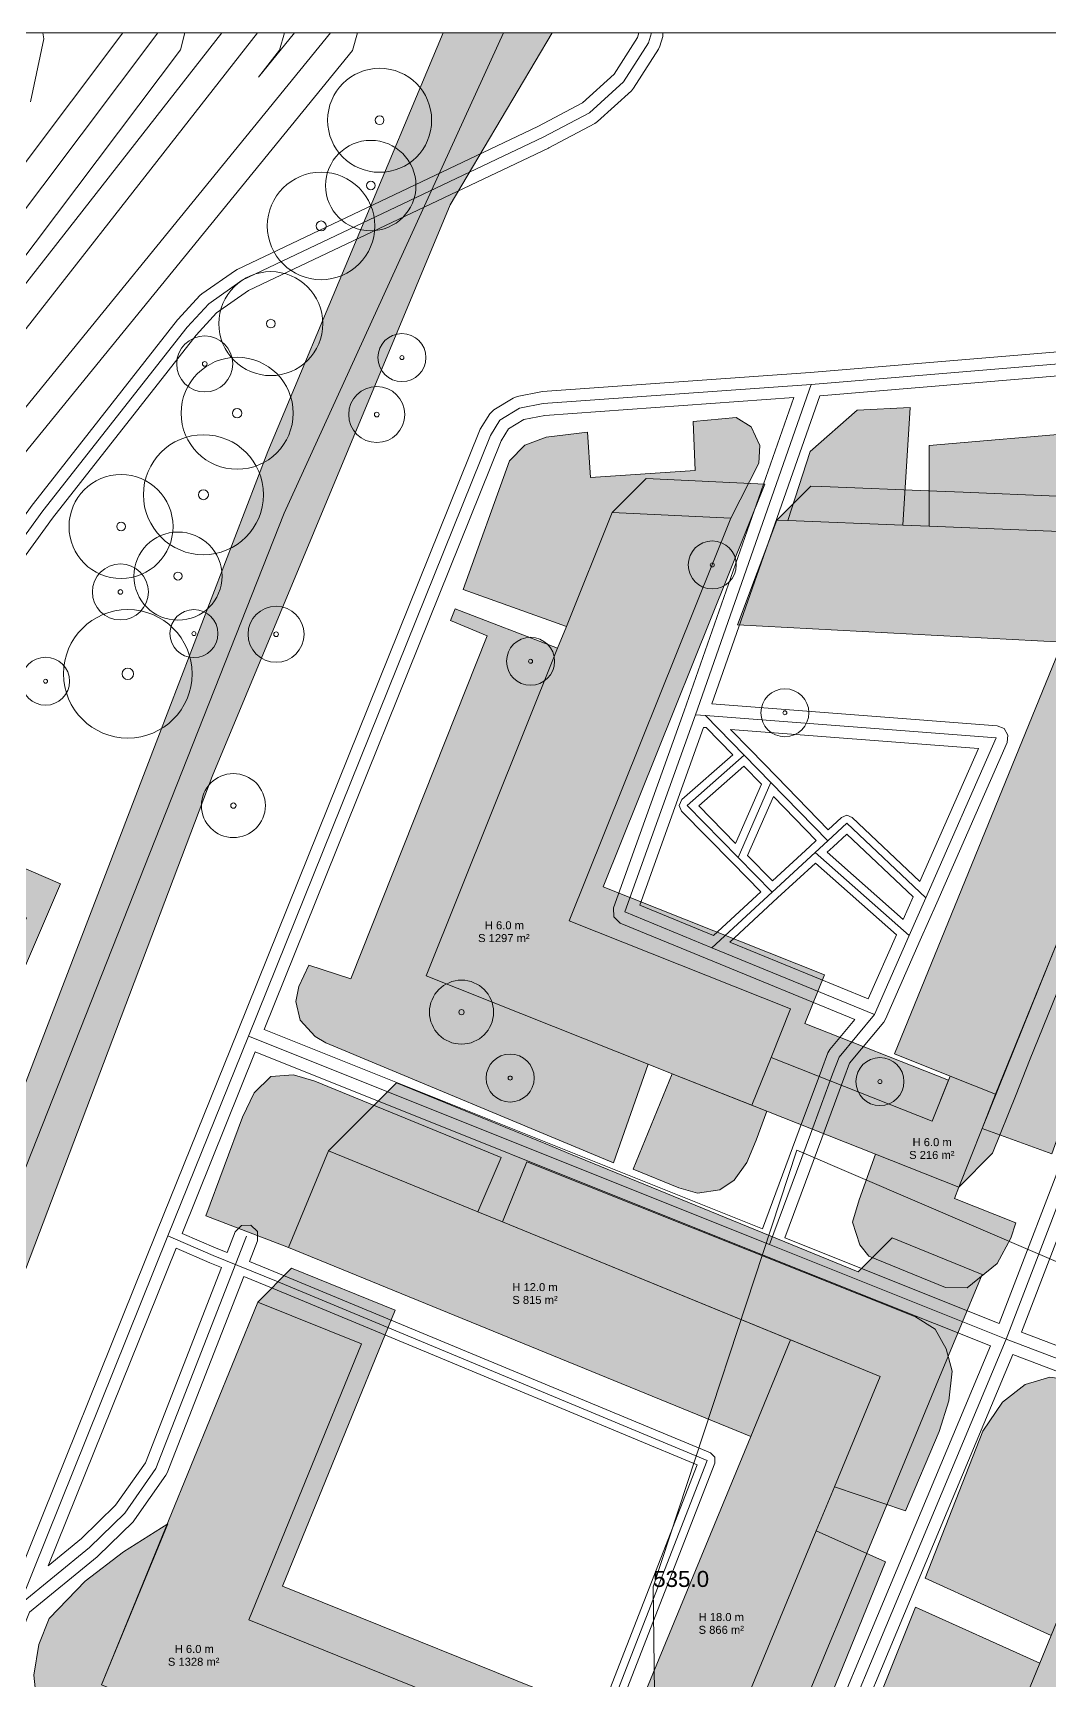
# Model space of a CAD drawing. Header units: metres. Extents: x -4 to 1086, y -7 to 929.
# Drawn here: x 339.7 to 466.7, y 720.5 to 926.4 of the extents above; entities that cross this region are included whole.
import ezdxf

# ---------------------------------------------------------------- set-up
doc = ezdxf.new("R2010")
doc.units = ezdxf.units.M
doc.header["$MEASUREMENT"] = 0
for name, color, linetype, lineweight, true_color in [('TPX_BUILDING_AREAS_TEXT', 7, 'CONTINUOUS', 0, 0x000000), ('TPX_BUILDING_HEIGHTS_TEXT', 7, 'CONTINUOUS', 0, 0x000000), ('TPX_BUILDINGS', 7, 'CONTINUOUS', 0, 0x000000), ('TPX_BUILDINGS_HATCH', 7, 'CONTINUOUS', 0, 0xf0f0f0), ('TPX_BUILDINGS_SHADOWS_HATCH', 7, 'CONTINUOUS', 0, 0x000000), ('TPX_BUILDINGS_SHADOWS_OUTLINES', 7, 'CONTINUOUS', 0, 0x000000), ('TPX_CONTOUR_LINES_5M', 7, 'CONTINUOUS', 0, 0x969696), ('TPX_CONTOUR_LINES_5M_TEXT', 7, 'CONTINUOUS', 0, 0x000000), ('TPX_FRAME_PROJECT', 7, 'CONTINUOUS', 0, 0x000000), ('TPX_ROADS_AXES', 7, 'CONTINUOUS', 0, 0x323232), ('TPX_ROADS_CONTOURS', 7, 'CONTINUOUS', 0, 0x646464), ('TPX_VEGETATION_GREEN_SPACES', 7, 'CONTINUOUS', 0, 0x58ba48), ('TPX_VEGETATION_GREEN_SPACES_HATCH', 7, 'CONTINUOUS', 0, 0x58ba48), ('TPX_VEGETATION_TREES_INDIVIDUAL', 7, 'CONTINUOUS', 0, 0x136734), ('TPX_WATERWAYS', 7, 'CONTINUOUS', 0, 0x7aafdf), ('TPX_WATERWAYS_HATCH', 7, 'CONTINUOUS', 0, 0x7aafdf)]:
    doc.layers.add(name, color=color, linetype=linetype, lineweight=lineweight, true_color=true_color)
doc.styles.add('TPX_TEXTE', font='arial.ttf')

# ---------------------------------------------------------------- blocks, each defined once
blk = doc.blocks.new('TREETR003_CR035')
at = {"layer": 'TPX_VEGETATION_TREES_INDIVIDUAL'}
for radius in [3.5, 0.292]:
    blk.add_circle((0, 0, 0.04), radius, dxfattribs=at)
blk = doc.blocks.new('TREETR003_CR030')
at = {"layer": 'TPX_VEGETATION_TREES_INDIVIDUAL'}
for radius in [3, 0.25]:
    blk.add_circle((0, 0, 0.04), radius, dxfattribs=at)
blk = doc.blocks.new('TREETR005_CR055')
at = {"layer": 'TPX_VEGETATION_TREES_INDIVIDUAL'}
for radius in [5.51, 0.5]:
    blk.add_circle((0, 0, 0.04), radius, dxfattribs=at)
blk = doc.blocks.new('TREETR006_CR075')
at = {"layer": 'TPX_VEGETATION_TREES_INDIVIDUAL'}
for radius in [7.5, 0.625]:
    blk.add_circle((0, 0, 0.04), radius, dxfattribs=at)
blk = doc.blocks.new('TREETR007_CR080')
at = {"layer": 'TPX_VEGETATION_TREES_INDIVIDUAL'}
for radius in [8.03, 0.708]:
    blk.add_circle((0, 0, 0.04), radius, dxfattribs=at)
blk = doc.blocks.new('TREETR005_CR057')
at = {"layer": 'TPX_VEGETATION_TREES_INDIVIDUAL'}
for radius in [5.65, 0.542]:
    blk.add_circle((0, 0, 0.04), radius, dxfattribs=at)
blk = doc.blocks.new('TREETR006_CR070')
at = {"layer": 'TPX_VEGETATION_TREES_INDIVIDUAL'}
for radius in [7, 0.583]:
    blk.add_circle((0, 0, 0.04), radius, dxfattribs=at)
blk = doc.blocks.new('TREETR006_CR067')
at = {"layer": 'TPX_VEGETATION_TREES_INDIVIDUAL'}
for radius in [6.72, 0.625]:
    blk.add_circle((0, 0, 0.04), radius, dxfattribs=at)
blk = doc.blocks.new('TREETR003_CR040')
at = {"layer": 'TPX_VEGETATION_TREES_INDIVIDUAL'}
for radius in [4, 0.333]:
    blk.add_circle((0, 0, 0.04), radius, dxfattribs=at)
blk = doc.blocks.new('TREETR005_CR065')
at = {"layer": 'TPX_VEGETATION_TREES_INDIVIDUAL'}
for radius in [6.5, 0.542]:
    blk.add_circle((0, 0, 0.04), radius, dxfattribs=at)

msp = doc.modelspace()

# ---------------------------------------------------------------- hatches: boundary and pattern name
at = {"layer": 'TPX_BUILDINGS_HATCH'}
for points in [[(405.25, 849.51), (388.81, 808.54), (416.56, 797.51), (419.56, 796.32), (429.52, 792.38), (431.92, 798.37), (434.35, 804.43), (406.69, 815.43), (426.9, 865.78), (412.05, 866.47), (406.34, 852.23), (405.25, 849.51)], [(432.63, 865.53), (427.71, 852.44), (468.34, 850.26), (447.34, 798.82), (454.32, 796), (459.99, 793.75), (467.44, 812.1), (468.62, 814.98), (486.64, 859.13), (475.11, 863.79), (451.7, 864.75), (448.38, 864.88), (434.02, 865.48), (432.63, 865.53)], [(431.92, 798.37), (429.52, 792.38), (431.4, 791.63), (444.97, 786.26), (455.37, 782.15), (458.3, 789.47), (459.99, 793.75), (454.32, 796), (452.07, 790.4), (431.92, 798.37)], [(376.61, 786.7), (371.62, 774.62), (429.4, 750.99), (434.34, 763.08), (398.37, 777.8), (395.27, 779.07), (376.61, 786.7)], [(367.77, 767.77), (348.26, 719.94), (377.35, 708.19), (382.14, 706.26), (400.24, 698.95), (405.68, 712.29), (366.65, 728.05), (380.73, 762.54), (367.77, 767.77)], [(429.4, 750.99), (406.98, 696.68), (418.13, 692.12), (426.59, 712.59), (427.87, 715.68), (437.58, 739.2), (439.84, 744.68), (445.56, 758.49), (434.34, 763.08), (429.4, 750.99)], [(459.27, 691.8), (453.48, 677.67), (466.61, 672.35), (470.51, 670.76), (487.9, 663.71), (490.13, 669.15), (493.24, 676.75), (461.54, 689.61), (462.28, 691.39), (467.03, 689.46), (488.63, 742.22), (475.67, 747.48), (466.93, 726.12), (465.51, 722.65), (453.79, 694.03), (459.27, 691.8)]]:
    msp.add_hatch(color=256, dxfattribs=at).paths.add_polyline_path(points)
at = {"layer": 'TPX_BUILDINGS_SHADOWS_HATCH'}
for points in [[(426.9, 865.78), (406.69, 815.43), (434.35, 804.43), (431.92, 798.37), (452.07, 790.4), (454.12, 795.51), (436.16, 802.61), (438.59, 808.68), (410.94, 819.67), (431.15, 870.02), (416.3, 870.72), (412.05, 866.47), (426.9, 865.78)], [(436.88, 869.78), (432.63, 865.53), (434.02, 865.48), (448.38, 864.88), (451.7, 864.75), (475.11, 863.79), (486.64, 859.13), (468.62, 814.98), (467.44, 812.1), (459.99, 793.75), (458.3, 789.47), (455.37, 782.15), (459.61, 786.4), (462.54, 793.72), (464.24, 797.99), (471.69, 816.34), (472.86, 819.22), (490.88, 863.37), (479.35, 868.03), (455.95, 869), (452.63, 869.13), (438.26, 869.72), (436.88, 869.78)], [(335.21, 807.23), (333.02, 802.11), (337.27, 806.35), (343.12, 820.08), (337.64, 822.42), (333.4, 818.18), (338.88, 815.83), (335.21, 807.23)], [(385.1, 795.18), (376.61, 786.7), (395.27, 779.07), (398.37, 777.8), (434.34, 763.08), (445.56, 758.49), (439.84, 744.68), (437.58, 739.2), (427.87, 715.68), (426.59, 712.59), (418.13, 692.12), (430.86, 704.85), (439.31, 725.32), (440.6, 728.41), (450.31, 751.92), (452.57, 757.41), (458.29, 771.22), (447.07, 775.81), (442.83, 771.56), (406.86, 786.28), (403.76, 787.56), (385.1, 795.18)], [(380.73, 762.54), (366.65, 728.05), (405.68, 712.29), (400.24, 698.95), (404.48, 703.19), (409.92, 716.53), (370.89, 732.29), (384.97, 766.78), (372.01, 772.02), (367.77, 767.77), (380.73, 762.54)]]:
    msp.add_hatch(color=256, dxfattribs=at).paths.add_polyline_path(points)
at = {"layer": 'TPX_VEGETATION_GREEN_SPACES_HATCH'}
for points in [[(490.61, 878.19), (451.68, 874.86), (451.7, 864.75), (475.11, 863.79), (486.64, 859.13), (468.62, 814.98), (476.11, 811.78), (502.67, 877.31), (502.69, 879.23), (501.37, 881.81), (499.06, 884.1), (496.7, 884.26), (490.54, 883.81), (490.61, 878.19)], [(436.8, 874.08), (434.02, 865.48), (448.38, 864.88), (449.31, 879.58), (442.69, 879.26), (436.8, 874.08)], [(399.23, 872.93), (393.46, 856.86), (406.34, 852.23), (412.05, 866.47), (426.9, 865.78), (430.41, 872.63), (430.54, 874.85), (429.44, 877.2), (427.55, 878.33), (422.18, 877.83), (422.46, 871.71), (409.38, 870.83), (408.98, 876.51), (403.84, 875.88), (401.15, 874.91), (399.23, 872.93)], [(372.89, 807.24), (372.54, 805.36), (373.08, 803.01), (374.96, 800.99), (376.29, 800.2), (412.24, 785.18), (416.56, 797.51), (388.81, 808.54), (405.25, 849.51), (392.46, 854.42), (391.88, 852.99), (396.45, 851.05), (379.39, 808.18), (374.15, 809.9), (372.89, 807.24)], [(467.44, 812.1), (458.3, 789.47), (467.01, 786.32), (475.19, 809.11), (467.44, 812.1)], [(365.89, 790.89), (361.29, 778.54), (371.62, 774.62), (376.61, 786.7), (395.27, 779.07), (398.2, 785.86), (374.92, 795.4), (372.23, 796.19), (369.41, 795.97), (367.33, 793.95), (365.89, 790.89)], [(419.56, 796.32), (414.7, 784.38), (420.38, 782.06), (422.72, 781.41), (425.52, 781.83), (427.31, 783.03), (428.9, 785.24), (430.05, 788.01), (431.4, 791.63), (419.56, 796.32)], [(401.4, 785.32), (398.37, 777.8), (445.56, 758.49), (439.84, 744.68), (448.74, 741.68), (452.94, 751.61), (454.13, 755.43), (454.55, 759.13), (453.8, 761.95), (452.42, 764.39), (449.99, 765.94), (401.4, 785.32)], [(442.92, 780.57), (442.12, 777.76), (443, 774.94), (444.13, 773.53), (453.72, 769.6), (456.42, 769.57), (460.17, 772.61), (461.87, 775.78), (462.53, 777.7), (454.86, 780.71), (455.37, 782.15), (444.97, 786.26), (442.92, 780.57)], [(458.41, 751.63), (451.18, 733.28), (466.93, 726.12), (475.67, 747.48), (488.63, 742.22), (489.91, 746.21), (489.51, 748.83), (488.51, 750.42), (469.11, 758.06), (466.78, 758.41), (463.69, 757.46), (460.83, 755.26), (458.41, 751.63)], [(340.43, 724.98), (339.81, 721.14), (340.08, 718.34), (342.41, 715.51), (372.84, 703.07), (377.35, 708.19), (348.26, 719.94), (356.53, 740.08), (350.98, 736.55), (346.19, 732.9), (343.99, 730.61), (341.69, 728.21), (340.43, 724.98)], [(437.58, 739.2), (427.87, 715.68), (436.64, 711.78), (446.24, 735.32), (437.58, 739.2)], [(432.67, 686.54), (432.14, 683.77), (432.21, 681.74), (432.69, 678.96), (433.77, 676.67), (436.46, 674.62), (461.74, 661.15), (466.61, 672.35), (453.48, 677.67), (459.27, 691.8), (453.79, 694.03), (465.51, 722.65), (449.96, 729.66), (432.67, 686.54)]]:
    msp.add_hatch(color=256, dxfattribs=at).paths.add_polyline_path(points)
at = {"layer": 'TPX_WATERWAYS_HATCH'}
msp.add_hatch(color=256, dxfattribs=at).paths.add_polyline_path([(355.28, 838.26), (312.43, 726.69), (320.37, 723.45), (362.09, 833.47), (391.82, 904.92), (404.58, 926.42), (390.93, 926.42), (369.04, 874.09), (355.28, 838.26)])

# ---------------------------------------------------------------- linework, layer by layer
at = {"layer": 'TPX_BUILDINGS', "elevation": 0.04}
for points in [[(405.25, 849.51), (388.81, 808.54), (416.56, 797.51), (419.56, 796.32), (429.52, 792.38), (431.92, 798.37), (434.35, 804.43), (406.69, 815.43), (426.9, 865.78), (412.05, 866.47), (406.34, 852.23)], [(432.63, 865.53), (427.71, 852.44), (468.34, 850.26), (447.34, 798.82), (454.32, 796), (459.99, 793.75), (467.44, 812.1), (468.62, 814.98), (486.64, 859.13), (475.11, 863.79), (451.7, 864.75), (448.38, 864.88), (434.02, 865.48)], [(431.92, 798.37), (429.52, 792.38), (431.4, 791.63), (444.97, 786.26), (455.37, 782.15), (458.3, 789.47), (459.99, 793.75), (454.32, 796), (452.07, 790.4)], [(376.61, 786.7), (371.62, 774.62), (429.4, 750.99), (434.34, 763.08), (398.37, 777.8), (395.27, 779.07)], [(367.77, 767.77), (348.26, 719.94), (377.35, 708.19), (382.14, 706.26), (400.24, 698.95), (405.68, 712.29), (366.65, 728.05), (380.73, 762.54)], [(429.4, 750.99), (406.98, 696.68), (418.13, 692.12), (426.59, 712.59), (427.87, 715.68), (437.58, 739.2), (439.84, 744.68), (445.56, 758.49), (434.34, 763.08)], [(459.27, 691.8), (453.48, 677.67), (466.61, 672.35), (470.51, 670.76), (487.9, 663.71), (490.13, 669.15), (493.24, 676.75), (461.54, 689.61), (462.28, 691.39), (467.03, 689.46), (488.63, 742.22), (475.67, 747.48), (466.93, 726.12), (465.51, 722.65), (453.79, 694.03)]]:
    msp.add_lwpolyline(points, close=True, dxfattribs=at)
at = {"layer": 'TPX_BUILDINGS_SHADOWS_OUTLINES', "elevation": 0.04}
for points in [[(426.9, 865.78), (406.69, 815.43), (434.35, 804.43), (431.92, 798.37), (452.07, 790.4), (454.12, 795.51), (436.16, 802.61), (438.59, 808.68), (410.94, 819.67), (431.15, 870.02), (416.3, 870.72), (412.05, 866.47)], [(436.88, 869.78), (432.63, 865.53), (434.02, 865.48), (448.38, 864.88), (451.7, 864.75), (475.11, 863.79), (486.64, 859.13), (468.62, 814.98), (467.44, 812.1), (459.99, 793.75), (458.3, 789.47), (455.37, 782.15), (459.61, 786.4), (462.54, 793.72), (464.24, 797.99), (471.69, 816.34), (472.86, 819.22), (490.88, 863.37), (479.35, 868.03), (455.95, 869), (452.63, 869.13), (438.26, 869.72)], [(335.21, 807.23), (333.02, 802.11), (337.27, 806.35), (343.12, 820.08), (337.64, 822.42), (333.4, 818.18), (338.88, 815.83)], [(385.1, 795.18), (376.61, 786.7), (395.27, 779.07), (398.37, 777.8), (434.34, 763.08), (445.56, 758.49), (439.84, 744.68), (437.58, 739.2), (427.87, 715.68), (426.59, 712.59), (418.13, 692.12), (430.86, 704.85), (439.31, 725.32), (440.6, 728.41), (450.31, 751.92), (452.57, 757.41), (458.29, 771.22), (447.07, 775.81), (442.83, 771.56), (406.86, 786.28), (403.76, 787.56)], [(380.73, 762.54), (366.65, 728.05), (405.68, 712.29), (400.24, 698.95), (404.48, 703.19), (409.92, 716.53), (370.89, 732.29), (384.97, 766.78), (372.01, 772.02), (367.77, 767.77)]]:
    msp.add_lwpolyline(points, close=True, dxfattribs=at)
at = {"layer": 'TPX_CONTOUR_LINES_5M', "elevation": 0.05}
msp.add_lwpolyline([(725.27, 693.92), (681.08, 702.29), (649.83, 732.17), (666.32, 762.05), (646.15, 800.09), (540.65, 842.56), (495.32, 821.82), (487.91, 764.12), (435.16, 786.77), (417.19, 732.17), (417.55, 702.29), (435.16, 680.36), (505.37, 672.4), (492.88, 642.52), (514.28, 626.66), (567.03, 626.73), (604.84, 582.75), (593.63, 552.86), (598.03, 493.09), (633, 463.21), (570.36, 433.33), (604.29, 343.67)], dxfattribs=at)
at = {"layer": 'TPX_FRAME_PROJECT', "elevation": 0}
msp.add_lwpolyline([(0, 0), (1081.31, 0), (1081.31, 926.42), (0, 926.42)], close=True, dxfattribs=at)
at = {"layer": 'TPX_ROADS_AXES', "elevation": 0.03}
for points in [[(355.31, 926.42), (321.57, 881.63), (303.24, 854.72), (284.94, 830.5)], [(289.31, 821.74), (307.22, 829.06), (315.06, 833.3), (319.78, 837.55), (340.92, 866.69), (358.94, 889.63), (361.65, 892.57), (365.84, 895.51), (403.46, 913.39), (409.22, 916.45), (413.47, 920.31), (416.6, 925.2), (416.98, 926.42)], [(294.18, 828.03), (307.32, 841.61), (328.14, 866.58), (376.88, 926.42)], [(328.02, 875.68), (367.75, 926.42)], [(509.28, 888.53), (436.94, 882.48), (403.45, 880.09), (400.47, 879.5), (398.04, 878.01), (396.86, 876.12), (366.62, 801.01)], [(461.3, 763.13), (489.68, 837.08), (509.28, 888.53)], [(436.94, 882.48), (422.47, 841.2), (413.64, 816.55)], [(422.47, 841.2), (423.75, 841.1), (460.07, 838.33), (451.26, 818.3), (449.19, 813.6), (444.84, 803.73), (440.43, 798.41), (439.62, 796.25), (436.85, 788.78), (431.72, 774.96)], [(439.02, 825.43), (431.91, 832.73), (428.58, 836.14), (423.75, 841.1)], [(428.58, 836.14), (421.43, 829.84)], [(431.91, 832.73), (427.8, 823.37)], [(421.43, 829.84), (427.8, 823.37), (432.07, 819.03)], [(424.53, 812.08), (432.07, 819.03), (437.44, 823.99), (439.02, 825.43), (441.39, 827.63), (451.26, 818.3)], [(437.44, 823.99), (449.19, 813.6)], [(413.64, 816.55), (424.53, 812.08), (444.84, 803.73)], [(366.62, 801.01), (356.56, 776.04), (338, 729.94), (336.25, 725.6)], [(461.3, 763.13), (431.72, 774.96), (366.62, 801.01)], [(338, 729.94), (346.74, 737.1), (351.15, 741.41), (355.06, 746.99), (366.36, 776)], [(400.96, 688.84), (423.96, 747.99), (390.26, 762.02), (370.1, 770.4), (362.2, 773.61), (356.56, 776.04)], [(425.7, 677.97), (461.3, 763.13)], [(550.57, 727.71), (523.37, 738.5), (494.67, 750.48), (461.3, 763.13)]]:
    msp.add_lwpolyline(points, dxfattribs=at)
at = {"layer": 'TPX_ROADS_CONTOURS', "elevation": 0.03}
for points in [[(321, 836.67), (342.11, 865.78), (360.08, 888.65), (362.64, 891.44), (366.6, 894.21), (404.1, 912.03), (404.16, 912.06), (409.92, 915.12), (410.23, 915.34), (414.48, 919.2), (414.73, 919.5), (417.86, 924.39), (418.03, 924.75), (418.41, 925.97), (418.38, 926.42), (415.41, 926.42), (415.23, 925.84), (412.31, 921.28), (408.35, 917.68), (402.78, 914.73), (365.2, 896.87), (364.98, 896.74), (360.79, 893.8), (360.55, 893.59), (357.84, 890.64), (357.76, 890.55), (339.74, 867.62), (339.7, 867.57), (318.66, 838.56)], [(324.42, 879.59), (358.11, 924.31), (358.65, 926.42), (350.93, 926.42), (318.78, 883.73)], [(330.85, 864.37), (379.6, 924.21), (380.26, 926.42), (372.37, 926.42), (367.88, 920.91), (370.5, 924.26), (371.1, 926.42), (363.3, 926.42), (325.27, 877.84)], [(339.38, 917.82), (341.06, 925.69), (340.92, 926.42), (334.06, 926.42)], [(737.61, 707.19), (599.88, 828.98), (534.77, 888), (534.4, 888.25), (528.89, 890.81), (528.38, 890.94), (523.89, 891.32), (523.63, 891.32), (509.15, 890.03), (436.83, 883.98), (403.35, 881.59), (403.16, 881.56), (400.18, 880.97), (399.69, 880.78), (397.26, 879.29), (396.76, 878.8), (395.59, 876.91), (395.47, 876.68), (365.23, 801.57), (355.17, 776.6), (336.61, 730.5)]]:
    msp.add_lwpolyline(points, dxfattribs=at)
for points in [[(424.53, 842.55), (438.04, 881.07), (507.03, 886.84), (488.28, 837.61), (460.44, 765.09), (433.64, 775.81), (438.26, 788.26), (441.03, 795.72), (441.74, 797.65), (446, 802.78), (446.21, 803.13), (450.56, 813), (452.63, 817.7), (461.44, 837.72), (461.53, 838.66), (461.05, 839.46), (460.18, 839.82)], [(368.57, 801.85), (398.2, 875.44), (399.12, 876.92), (401.03, 878.08), (403.66, 878.6), (434.77, 880.83), (421.05, 841.7), (412.23, 817.05), (412.27, 815.94), (413.07, 815.16), (423.96, 810.69), (442.38, 803.12), (439.27, 799.37), (439.02, 798.94), (438.21, 796.77), (435.44, 789.3), (430.85, 776.93)], [(415.54, 817.39), (423.49, 839.62), (423.82, 839.59), (427.13, 836.2), (420.77, 830.59), (420.43, 829.87), (420.72, 829.14), (427.09, 822.67), (430.64, 819.07), (424.73, 813.62)], [(426.84, 839.36), (457.84, 836.99), (450.53, 820.37), (442.08, 828.36), (441.4, 828.63), (440.71, 828.36), (439.05, 826.82), (432.63, 833.43), (429.3, 836.84)], [(422.88, 829.79), (428.53, 834.77), (430.72, 832.52), (427.48, 825.12)], [(463.24, 764), (490.55, 835.15), (517.27, 825.1), (506.59, 797.37), (500.47, 781.51), (500.49, 780.94), (500.49, 780.38), (500.5, 780.36), (500.91, 779.97), (501.31, 779.57), (533.04, 766.79), (530.38, 760.12), (527.09, 751.87), (522.54, 740.47), (495.25, 751.86), (495.2, 751.88)], [(428.99, 823.59), (432.23, 830.97), (437.58, 825.47), (436.77, 824.72), (432.11, 820.42)], [(438.94, 824), (439.7, 824.69), (441.39, 826.26), (449.67, 818.43), (448.43, 815.61)], [(426.77, 812.78), (432.75, 818.3), (437.46, 822.64), (447.58, 813.68), (444.06, 805.68)], [(358.31, 776.37), (367.45, 799.06), (431.16, 773.57), (459.33, 762.3), (424.91, 679.96), (402.42, 689.83), (424.89, 747.63), (424.88, 748.39), (424.34, 748.92), (390.65, 762.94), (370.48, 771.32), (366.74, 772.84), (367.76, 775.45), (367.74, 776.6), (366.91, 777.4), (365.76, 777.37), (364.97, 776.54), (363.96, 773.97), (362.58, 774.53)], [(341.58, 734.81), (357.57, 774.52), (361.8, 772.69), (363.24, 772.11), (353.73, 747.7), (350, 742.38), (345.74, 738.22)], [(334.3, 716.62), (337.65, 725.04), (339.25, 729.02), (347.69, 735.94), (347.79, 736.03), (352.2, 740.33), (352.38, 740.55), (356.29, 746.13), (356.46, 746.45), (366.02, 770.98), (369.72, 769.47), (389.88, 761.09), (422.67, 747.45), (400.57, 690.6)], [(427.6, 678.63), (462.12, 761.21), (492.73, 749.61), (480.57, 718.28), (471.15, 694.16), (471.16, 693.04), (471.94, 692.24), (500.53, 679.58), (507.57, 671.76), (481.84, 646.54), (478.71, 649.01), (478.59, 649.1), (464.68, 658.01), (464.6, 658.06)]]:
    msp.add_lwpolyline(points, close=True, dxfattribs=at)
at = {"layer": 'TPX_VEGETATION_GREEN_SPACES', "elevation": 0}
for points in [[(490.61, 878.19), (451.68, 874.86), (451.7, 864.75), (475.11, 863.79), (486.64, 859.13), (468.62, 814.98), (476.11, 811.78), (502.67, 877.31), (502.69, 879.23), (501.37, 881.81), (499.06, 884.1), (496.7, 884.26), (490.54, 883.81)], [(436.8, 874.08), (434.02, 865.48), (448.38, 864.88), (449.31, 879.58), (442.69, 879.26)], [(399.23, 872.93), (393.46, 856.86), (406.34, 852.23), (412.05, 866.47), (426.9, 865.78), (430.41, 872.63), (430.54, 874.85), (429.44, 877.2), (427.55, 878.33), (422.18, 877.83), (422.46, 871.71), (409.38, 870.83), (408.98, 876.51), (403.84, 875.88), (401.15, 874.91)], [(372.89, 807.24), (372.54, 805.36), (373.08, 803.01), (374.96, 800.99), (376.29, 800.2), (412.24, 785.18), (416.56, 797.51), (388.81, 808.54), (405.25, 849.51), (392.46, 854.42), (391.88, 852.99), (396.45, 851.05), (379.39, 808.18), (374.15, 809.9)], [(467.44, 812.1), (458.3, 789.47), (467.01, 786.32), (475.19, 809.11)], [(365.89, 790.89), (361.29, 778.54), (371.62, 774.62), (376.61, 786.7), (395.27, 779.07), (398.2, 785.86), (374.92, 795.4), (372.23, 796.19), (369.41, 795.97), (367.33, 793.95)], [(419.56, 796.32), (414.7, 784.38), (420.38, 782.06), (422.72, 781.41), (425.52, 781.83), (427.31, 783.03), (428.9, 785.24), (430.05, 788.01), (431.4, 791.63)], [(401.4, 785.32), (398.37, 777.8), (445.56, 758.49), (439.84, 744.68), (448.74, 741.68), (452.94, 751.61), (454.13, 755.43), (454.55, 759.13), (453.8, 761.95), (452.42, 764.39), (449.99, 765.94)], [(442.92, 780.57), (442.12, 777.76), (443, 774.94), (444.13, 773.53), (453.72, 769.6), (456.42, 769.57), (460.17, 772.61), (461.87, 775.78), (462.53, 777.7), (454.86, 780.71), (455.37, 782.15), (444.97, 786.26)], [(458.41, 751.63), (451.18, 733.28), (466.93, 726.12), (475.67, 747.48), (488.63, 742.22), (489.91, 746.21), (489.51, 748.83), (488.51, 750.42), (469.11, 758.06), (466.78, 758.41), (463.69, 757.46), (460.83, 755.26)], [(340.43, 724.98), (339.81, 721.14), (340.08, 718.34), (342.41, 715.51), (372.84, 703.07), (377.35, 708.19), (348.26, 719.94), (356.53, 740.08), (350.98, 736.55), (346.19, 732.9), (343.99, 730.61), (341.69, 728.21)], [(437.58, 739.2), (427.87, 715.68), (436.64, 711.78), (446.24, 735.32)], [(432.67, 686.54), (432.14, 683.77), (432.21, 681.74), (432.69, 678.96), (433.77, 676.67), (436.46, 674.62), (461.74, 661.15), (466.61, 672.35), (453.48, 677.67), (459.27, 691.8), (453.79, 694.03), (465.51, 722.65), (449.96, 729.66)]]:
    msp.add_lwpolyline(points, close=True, dxfattribs=at)
at = {"layer": 'TPX_WATERWAYS', "elevation": 0.01}
msp.add_lwpolyline([(398.47, 926.42), (371.08, 866.39), (328.74, 759.36), (162.28, 340.7), (108.52, 206.01), (55.4, 72.94), (36.45, 25.45)], dxfattribs=at)
msp.add_lwpolyline([(355.28, 838.26), (312.43, 726.69), (320.37, 723.45), (362.09, 833.47), (391.82, 904.92), (404.58, 926.42), (390.93, 926.42), (369.04, 874.09)], close=True, dxfattribs=at)

# ---------------------------------------------------------------- block references
at = {"layer": 'TPX_VEGETATION_TREES_INDIVIDUAL'}
for name, p in [('TREETR005_CR065', (383.01, 915.5, 0.04)), ('TREETR005_CR057', (381.9, 907.34, 0.04)), ('TREETR006_CR067', (375.69, 902.29, 0.04)), ('TREETR005_CR065', (369.41, 890.08, 0.04)), ('TREETR003_CR035', (361.15, 885.05, 0.04)), ('TREETR003_CR030', (385.8, 885.84, 0.04)), ('TREETR006_CR070', (365.2, 878.88, 0.04)), ('TREETR003_CR035', (382.65, 878.72, 0.04)), ('TREETR006_CR075', (360.99, 868.7, 0.04)), ('TREETR005_CR065', (350.69, 864.72, 0.04)), ('TREETR005_CR055', (357.81, 858.52, 0.04)), ('TREETR003_CR030', (424.58, 859.92, 0.04)), ('TREETR003_CR035', (350.61, 856.54, 0.04)), ('TREETR003_CR035', (370.07, 851.25, 0.04)), ('TREETR007_CR080', (351.54, 846.31, 0.04)), ('TREETR003_CR030', (359.8, 851.34, 0.04)), ('TREETR003_CR030', (401.87, 847.88, 0.04)), ('TREETR003_CR030', (341.26, 845.39, 0.04)), ('TREETR003_CR030', (433.65, 841.44, 0.04)), ('TREETR003_CR040', (364.73, 829.84, 0.04)), ('TREETR003_CR040', (393.24, 804.02, 0.04)), ('TREETR003_CR030', (399.32, 795.78, 0.04)), ('TREETR003_CR030', (445.53, 795.34, 0.04))]:
    msp.add_blockref(name, p, dxfattribs=at)

# ---------------------------------------------------------------- texts
at = {"layer": 'TPX_BUILDING_AREAS_TEXT', "style": 'TPX_TEXTE'}
for s, p in [('S 1297 m²', (395.31, 812.78, 0.05)), ('S 216 m²', (449.18, 785.67, 0.05)), ('S 815 m²', (399.59, 767.55, 0.05)), ('S 866 m²', (422.87, 726.31, 0.05)), ('S 1328 m²', (356.55, 722.32, 0.05))]:
    msp.add_text(s, height=1, dxfattribs=at).set_placement(p)
at = {"layer": 'TPX_BUILDING_HEIGHTS_TEXT', "style": 'TPX_TEXTE'}
for s, p in [('H 6.0 m', (396.16, 814.38, 0.05)), ('H 6.0 m', (449.61, 787.27, 0.05)), ('H 12.0 m', (399.59, 769.15, 0.05)), ('H 18.0 m', (422.87, 727.91, 0.05)), ('H 6.0 m', (357.4, 723.92, 0.05))]:
    msp.add_text(s, height=1, dxfattribs=at).set_placement(p)
at = {"layer": 'TPX_CONTOUR_LINES_5M_TEXT', "style": 'TPX_TEXTE'}
msp.add_text('535.0', height=2, dxfattribs=at).set_placement((417.19, 732.17, 0.05))

doc.saveas('drawing.dxf')
